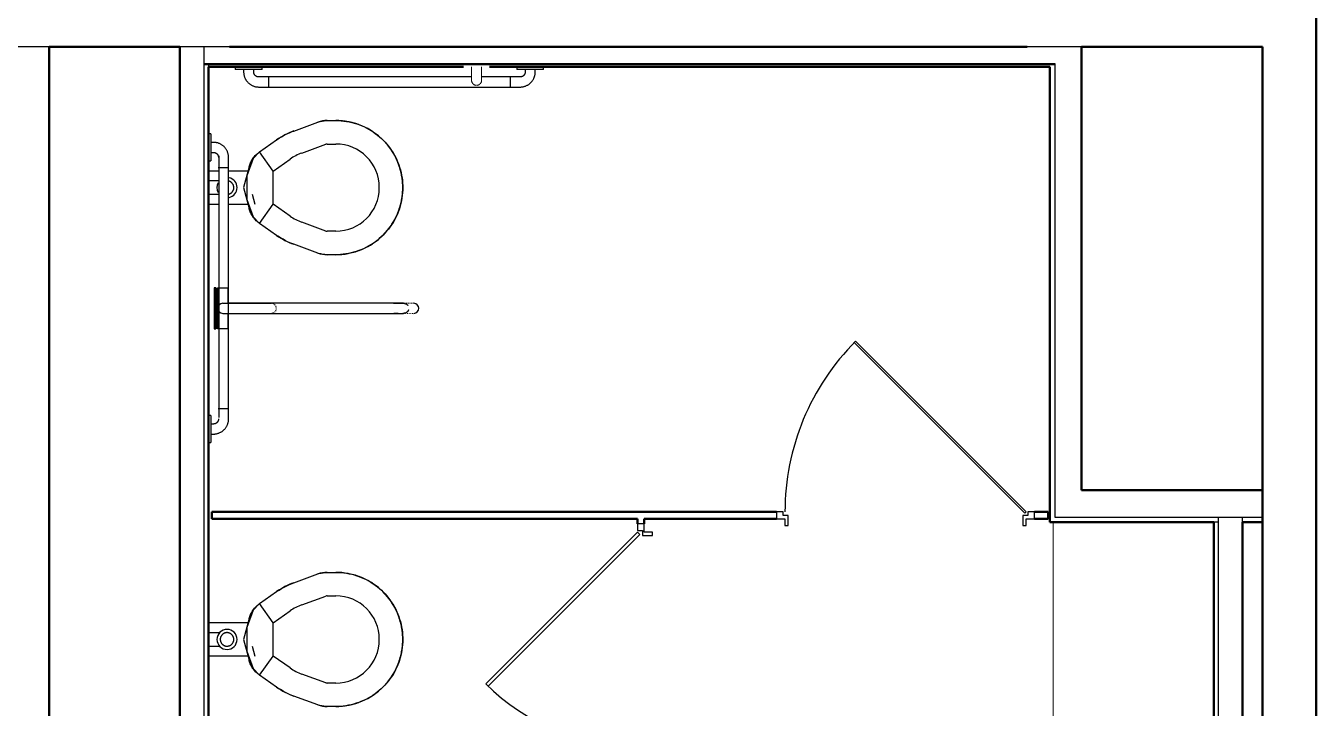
# Model space of a CAD drawing. Header units: inches. Extents: x -460 to 10305, y -938 to 5356.
# Drawn here: x 264.8 to 457.3, y 239.1 to 340.9 of the extents above; entities that cross this region are included whole.
import ezdxf

# ---------------------------------------------------------------- set-up
doc = ezdxf.new("R2010")
doc.units = ezdxf.units.IN
doc.header["$MEASUREMENT"] = 0
doc.linetypes.add('01-0263-G-DWG-BFP-ARCH$0$Dash', pattern=[0.25, 0.125, -0.125])
for name, color, linetype in [('01-0263-G-DWG-BFP-ARCH$0$SP-DOOR', 5, 'Continuous'), ('01-0263-G-DWG-BFP-ARCH$0$SP-FIXT', 35, 'Continuous'), ('01-0263-G-DWG-BFP-ARCH$0$SP-PARTITION', 225, 'Continuous'), ('01-0263-G-DWG-BFP-ARCH$0$SP-WALL', 7, 'Continuous')]:
    doc.layers.add(name, color=color, linetype=linetype)
doc.layers.add('01-0263-G-DWG-BFP-ARCH$0$SP-GUARDRAIL', color=160, linetype='Continuous', lineweight=9)

# ---------------------------------------------------------------- blocks, each defined once
blk = doc.blocks.new('01-0263-G-DWG-BFP-ARCH$0$Toilet-Commercial-Wall-3D - 19_ Seat Height-V98-GROUND FLOOR - PROPOSED')
at = {"layer": '01-0263-G-DWG-BFP-ARCH$0$SP-FIXT'}
for p, q in [((5.94, 19.83), (5.94, 21.12)), ((9.44, 19.83), (9.44, 21.12)), ((10.79, 16.04), (9.47, 19.66)), ((22.41, 19.66), (21.1, 16.04)), ((22.44, 21.12), (22.44, 19.83)), ((25.94, 21.12), (25.94, 19.83)), ((7.5, 14.85), (6.18, 18.46)), ((25.7, 18.46), (24.38, 14.85)), ((13.47, 11.77), (11.69, 14.31)), ((20.19, 14.31), (18.42, 11.77)), ((10.6, 9.76), (8.82, 12.3)), ((13.47, 11.77), (10.6, 9.76)), ((13.47, 11.77), (10.6, 9.76)), ((18.42, 11.77), (13.47, 11.77)), ((21.28, 9.76), (18.42, 11.77)), ((21.28, 9.76), (18.42, 11.77)), ((23.06, 12.3), (21.28, 9.76)), ((10.6, 9.76), (11.58, 8.78)), ((20.3, 8.78), (21.28, 9.76)), ((11.58, 8.78), (14.18, 7.84)), ((12.84, 8.2), (15.94, 7.36)), ((13.44, 2.12), (13.44, 8.11)), ((14.18, 7.84), (17.7, 7.84)), ((15.94, 7.36), (19.04, 8.2)), ((16.94, 8.67), (18.43, 9.07)), ((17.7, 7.84), (20.3, 8.78)), ((18.44, 8.11), (18.44, 2.12)), ((14.94, 3.85), (14.94, 2.12)), ((16.94, 2.12), (16.94, 3.85))]:
    blk.add_line(p, q, dxfattribs=at)
for points in [[(12.52, 30.52), (12.9, 30.65), (13.28, 30.77), (13.67, 30.86), (14.06, 30.95), (14.46, 31.01), (14.85, 31.07), (15.25, 31.1), (15.65, 31.12), (15.94, 31.12)], [(15.94, 31.12), (16.34, 31.12), (16.74, 31.09), (17.14, 31.05), (17.53, 31), (17.93, 30.93), (18.32, 30.84), (18.7, 30.74), (19.09, 30.62), (19.36, 30.52)], [(8.87, 28.2), (9.16, 28.47), (9.46, 28.74), (9.77, 28.99), (10.09, 29.23), (10.42, 29.46), (10.75, 29.67), (11.1, 29.87), (11.45, 30.06), (11.81, 30.23), (12.18, 30.39), (12.52, 30.52)], [(19.36, 30.52), (19.73, 30.38), (20.1, 30.22), (20.46, 30.04), (20.81, 29.86), (21.16, 29.66), (21.5, 29.44), (21.82, 29.21), (22.14, 28.97), (22.45, 28.71), (22.75, 28.45), (23.01, 28.2)], [(6.54, 24.55), (6.69, 24.92), (6.85, 25.29), (7.02, 25.65), (7.21, 26), (7.41, 26.34), (7.63, 26.68), (7.86, 27.01), (8.1, 27.33), (8.35, 27.64), (8.62, 27.93), (8.87, 28.2)], [(23.01, 28.2), (23.29, 27.91), (23.55, 27.61), (23.81, 27.3), (24.05, 26.98), (24.28, 26.65), (24.49, 26.31), (24.69, 25.97), (24.88, 25.61), (25.05, 25.25), (25.21, 24.88), (25.34, 24.55)], [(5.94, 21.12), (5.95, 21.52), (5.97, 21.92), (6.01, 22.32), (6.07, 22.72), (6.14, 23.11), (6.23, 23.5), (6.33, 23.89), (6.45, 24.27), (6.54, 24.55)], [(25.34, 24.55), (25.47, 24.17), (25.58, 23.78), (25.68, 23.4), (25.76, 23), (25.83, 22.61), (25.88, 22.21), (25.92, 21.82), (25.94, 21.42), (25.94, 21.12)], [(6.18, 18.46), (6.13, 18.61), (6.08, 18.77), (6.05, 18.92), (6.01, 19.08), (5.99, 19.24), (5.96, 19.39), (5.95, 19.55), (5.94, 19.71), (5.94, 19.83)], [(25.94, 19.83), (25.94, 19.67), (25.93, 19.51), (25.91, 19.35), (25.89, 19.19), (25.86, 19.04), (25.83, 18.88), (25.79, 18.72), (25.74, 18.57), (25.7, 18.46)], [(8.82, 12.3), (8.58, 12.67), (8.35, 13.04), (8.13, 13.42), (7.93, 13.82), (7.75, 14.22), (7.58, 14.62), (7.5, 14.85)], [(24.38, 14.85), (24.23, 14.44), (24.05, 14.03), (23.86, 13.64), (23.65, 13.25), (23.43, 12.87), (23.19, 12.5), (23.06, 12.3)], [(12.84, 8.2), (12.69, 8.24), (12.54, 8.29), (12.39, 8.35), (12.24, 8.41), (12.09, 8.48), (11.95, 8.55), (11.81, 8.63), (11.68, 8.72), (11.55, 8.81), (11.42, 8.9), (11.29, 9), (11.17, 9.11), (11.06, 9.22), (10.95, 9.34), (10.84, 9.45), (10.74, 9.58), (10.64, 9.71), (10.6, 9.76)], [(21.28, 9.76), (21.19, 9.64), (21.09, 9.51), (20.98, 9.39), (20.88, 9.27), (20.76, 9.16), (20.64, 9.05), (20.52, 8.95), (20.39, 8.85), (20.26, 8.76), (20.13, 8.67), (19.99, 8.59), (19.85, 8.51), (19.71, 8.44), (19.56, 8.37), (19.41, 8.32), (19.26, 8.26), (19.11, 8.21), (19.04, 8.2)], [(15.94, 5.91), (15.9, 5.91), (15.86, 5.91), (15.82, 5.9), (15.78, 5.9), (15.74, 5.89), (15.7, 5.88), (15.66, 5.87), (15.62, 5.86), (15.59, 5.85), (15.55, 5.83), (15.51, 5.81), (15.48, 5.8), (15.44, 5.78), (15.41, 5.76), (15.37, 5.73), (15.34, 5.71), (15.31, 5.69), (15.28, 5.66), (15.25, 5.63), (15.22, 5.6), (15.19, 5.58), (15.16, 5.54), (15.14, 5.51), (15.11, 5.48), (15.09, 5.45), (15.07, 5.41), (15.05, 5.38), (15.03, 5.34), (15.02, 5.3), (15, 5.27), (14.99, 5.23), (14.97, 5.19), (14.96, 5.15), (14.95, 5.11), (14.95, 5.07), (14.94, 5.03), (14.94, 4.99), (14.93, 4.95), (14.93, 4.91), (14.93, 4.87), (14.93, 4.83), (14.94, 4.79), (14.94, 4.75), (14.95, 4.71), (14.96, 4.67), (14.97, 4.63), (14.98, 4.6), (14.99, 4.56), (15.01, 4.52), (15.02, 4.48), (15.04, 4.45), (15.06, 4.41), (15.08, 4.38), (15.1, 4.34), (15.13, 4.31), (15.15, 4.28), (15.18, 4.25), (15.2, 4.22), (15.23, 4.19), (15.26, 4.16), (15.29, 4.13), (15.32, 4.11), (15.35, 4.08), (15.39, 4.06), (15.42, 4.04), (15.46, 4.02), (15.49, 4), (15.53, 3.98), (15.57, 3.97), (15.6, 3.95), (15.64, 3.94), (15.68, 3.93), (15.72, 3.92), (15.76, 3.91), (15.8, 3.9), (15.84, 3.9), (15.88, 3.9), (15.92, 3.89), (15.94, 3.89)], [(15.94, 3.89), (15.98, 3.89), (16.02, 3.9), (16.06, 3.9), (16.1, 3.91), (16.14, 3.91), (16.18, 3.92), (16.22, 3.93), (16.26, 3.94), (16.3, 3.96), (16.33, 3.97), (16.37, 3.99), (16.41, 4.01), (16.44, 4.03), (16.48, 4.05), (16.51, 4.07), (16.54, 4.09), (16.58, 4.12), (16.61, 4.14), (16.64, 4.17), (16.66, 4.2), (16.69, 4.23), (16.72, 4.26), (16.74, 4.29), (16.77, 4.32), (16.79, 4.36), (16.81, 4.39), (16.83, 4.43), (16.85, 4.46), (16.87, 4.5), (16.88, 4.54), (16.89, 4.57), (16.91, 4.61), (16.92, 4.65), (16.93, 4.69), (16.93, 4.73), (16.94, 4.77), (16.95, 4.81), (16.95, 4.85), (16.95, 4.89), (16.95, 4.93), (16.95, 4.97), (16.94, 5.01), (16.94, 5.05), (16.93, 5.09), (16.92, 5.13), (16.91, 5.17), (16.9, 5.21), (16.89, 5.25), (16.87, 5.28), (16.86, 5.32), (16.84, 5.36), (16.82, 5.39), (16.8, 5.43), (16.78, 5.46), (16.76, 5.5), (16.73, 5.53), (16.71, 5.56), (16.68, 5.59), (16.65, 5.62), (16.62, 5.65), (16.59, 5.67), (16.56, 5.7), (16.53, 5.72), (16.5, 5.74), (16.46, 5.77), (16.43, 5.79), (16.39, 5.8), (16.35, 5.82), (16.32, 5.84), (16.28, 5.85), (16.24, 5.87), (16.2, 5.88), (16.16, 5.89), (16.12, 5.89), (16.08, 5.9), (16.04, 5.91), (16, 5.91), (15.96, 5.91), (15.94, 5.91)]]:
    blk.add_lwpolyline(points, dxfattribs=at)
for centre, radius, start, end in [((15.94, 21.12), 10, 90, 180), ((15.94, 21.12), 10, 104.1644, 110), ((15.94, 21.12), 10, 90, 100.6696), ((15.94, 21.12), 10, 360, 90), ((15.94, 21.12), 10, 79.3304, 90), ((15.94, 21.12), 10, 70, 75.8356), ((15.94, 21.12), 10, 119.1638, 123.092), ((15.94, 21.12), 10, 110, 111.173), ((15.94, 21.12), 10, 68.827, 70), ((15.94, 21.12), 10, 56.908, 60.8362), ((15.94, 21.12), 6.5, 90, 180), ((15.94, 21.12), 6.5, 360, 90), ((15.94, 21.12), 10, 146.908, 150.8362), ((15.94, 21.12), 10, 29.1638, 33.092), ((15.94, 21.12), 10, 160, 165.8356), ((15.94, 21.12), 10, 158.827, 160), ((15.94, 21.12), 10, 20, 21.173), ((15.94, 21.12), 10, 14.1644, 20), ((15.94, 21.12), 10, 169.3304, 180), ((15.94, 21.12), 10, 360, 10.6696), ((9.94, 19.83), 4, 180, 200), ((9.94, 19.83), 0.5, 180, 200), ((21.94, 19.83), 0.5, 340, 0), ((21.94, 19.83), 4, 340, 0), ((17.83, 18.61), 7.5, 200, 215), ((14.05, 18.61), 7.5, 325, 340), ((17.83, 18.61), 11, 200, 215), ((14.05, 18.61), 11, 325, 340), ((13.88, 12.06), 4, 235, 255), ((18.01, 12.06), 4, 285, 305), ((15.94, 4.9), 1.5, 360, 180), ((15.94, 4.9), 1.5, 180, 360), ((15.94, 4.9), 1.01, 158.2994, 168.6458), ((15.94, 4.9), 1.01, 192.3552, 203.4362), ((15.94, 4.9), 1.01, 149.8368, 156.3247), ((15.94, 4.9), 1.01, 229.3574, 240.8463), ((15.94, 4.9), 1.01, 270, 280.9892), ((15.94, 4.9), 1.01, 336.5514, 347.6448), ((15.94, 4.9), 1.01, 11.1771, 17.1014)]:
    blk.add_arc(centre, radius, start, end, dxfattribs=at)
blk = doc.blocks.new('01-0263-G-DWG-BFP-ARCH$0$Toilet-Commercial-Wall-3D - 19_ Seat Height-V99-GROUND FLOOR - PROPOSED')
at = {"layer": '01-0263-G-DWG-BFP-ARCH$0$SP-FIXT'}
for p, q in [((5.94, 19.83), (5.94, 21.12)), ((9.44, 19.83), (9.44, 21.12)), ((10.79, 16.04), (9.47, 19.66)), ((22.41, 19.66), (21.1, 16.04)), ((22.44, 21.12), (22.44, 19.83)), ((25.94, 21.12), (25.94, 19.83)), ((7.5, 14.85), (6.18, 18.46)), ((25.7, 18.46), (24.38, 14.85)), ((13.47, 11.77), (11.69, 14.31)), ((20.19, 14.31), (18.42, 11.77)), ((10.6, 9.76), (8.82, 12.3)), ((13.47, 11.77), (10.6, 9.76)), ((13.47, 11.77), (10.6, 9.76)), ((18.42, 11.77), (13.47, 11.77)), ((21.28, 9.76), (18.42, 11.77)), ((21.28, 9.76), (18.42, 11.77)), ((23.06, 12.3), (21.28, 9.76)), ((10.6, 9.76), (11.58, 8.78)), ((20.3, 8.78), (21.28, 9.76)), ((11.58, 8.78), (14.18, 7.84)), ((12.84, 8.2), (15.94, 7.36)), ((13.44, 5.2), (13.44, 8.11)), ((14.18, 7.84), (17.7, 7.84)), ((15.94, 7.36), (19.04, 8.2)), ((16.94, 8.67), (18.43, 9.07)), ((17.7, 7.84), (20.3, 8.78)), ((18.44, 8.11), (18.44, 5.2)), ((13.44, 2.12), (13.44, 3.59)), ((14.94, 3.6), (14.94, 2.12)), ((16.94, 2.12), (16.94, 3.6)), ((18.44, 3.6), (18.44, 2.12))]:
    blk.add_line(p, q, dxfattribs=at)
for points in [[(12.52, 30.52), (12.9, 30.65), (13.28, 30.77), (13.67, 30.86), (14.06, 30.95), (14.46, 31.01), (14.85, 31.07), (15.25, 31.1), (15.65, 31.12), (15.94, 31.12)], [(15.94, 31.12), (16.34, 31.12), (16.74, 31.09), (17.14, 31.05), (17.53, 31), (17.93, 30.93), (18.32, 30.84), (18.7, 30.74), (19.09, 30.62), (19.36, 30.52)], [(8.87, 28.2), (9.16, 28.47), (9.46, 28.74), (9.77, 28.99), (10.09, 29.23), (10.42, 29.46), (10.75, 29.67), (11.1, 29.87), (11.45, 30.06), (11.81, 30.23), (12.18, 30.39), (12.52, 30.52)], [(19.36, 30.52), (19.73, 30.38), (20.1, 30.22), (20.46, 30.04), (20.81, 29.86), (21.16, 29.66), (21.5, 29.44), (21.82, 29.21), (22.14, 28.97), (22.45, 28.71), (22.75, 28.45), (23.01, 28.2)], [(6.54, 24.55), (6.69, 24.92), (6.85, 25.29), (7.02, 25.65), (7.21, 26), (7.41, 26.34), (7.63, 26.68), (7.86, 27.01), (8.1, 27.33), (8.35, 27.64), (8.62, 27.93), (8.87, 28.2)], [(23.01, 28.2), (23.29, 27.91), (23.55, 27.61), (23.81, 27.3), (24.05, 26.98), (24.28, 26.65), (24.49, 26.31), (24.69, 25.97), (24.88, 25.61), (25.05, 25.25), (25.21, 24.88), (25.34, 24.55)], [(5.94, 21.12), (5.95, 21.52), (5.97, 21.92), (6.01, 22.32), (6.07, 22.72), (6.14, 23.11), (6.23, 23.5), (6.33, 23.89), (6.45, 24.27), (6.54, 24.55)], [(25.34, 24.55), (25.47, 24.17), (25.58, 23.78), (25.68, 23.4), (25.76, 23), (25.83, 22.61), (25.88, 22.21), (25.92, 21.82), (25.94, 21.42), (25.94, 21.12)], [(6.18, 18.46), (6.13, 18.61), (6.08, 18.77), (6.05, 18.92), (6.01, 19.08), (5.99, 19.24), (5.96, 19.39), (5.95, 19.55), (5.94, 19.71), (5.94, 19.83)], [(25.94, 19.83), (25.94, 19.67), (25.93, 19.51), (25.91, 19.35), (25.89, 19.19), (25.86, 19.04), (25.83, 18.88), (25.79, 18.72), (25.74, 18.57), (25.7, 18.46)], [(8.82, 12.3), (8.58, 12.67), (8.35, 13.04), (8.13, 13.42), (7.93, 13.82), (7.75, 14.22), (7.58, 14.62), (7.5, 14.85)], [(24.38, 14.85), (24.23, 14.44), (24.05, 14.03), (23.86, 13.64), (23.65, 13.25), (23.43, 12.87), (23.19, 12.5), (23.06, 12.3)], [(12.84, 8.2), (12.69, 8.24), (12.54, 8.29), (12.39, 8.35), (12.24, 8.41), (12.09, 8.48), (11.95, 8.55), (11.81, 8.63), (11.68, 8.72), (11.55, 8.81), (11.42, 8.9), (11.29, 9), (11.17, 9.11), (11.06, 9.22), (10.95, 9.34), (10.84, 9.45), (10.74, 9.58), (10.64, 9.71), (10.6, 9.76)], [(21.28, 9.76), (21.19, 9.64), (21.09, 9.51), (20.98, 9.39), (20.88, 9.27), (20.76, 9.16), (20.64, 9.05), (20.52, 8.95), (20.39, 8.85), (20.26, 8.76), (20.13, 8.67), (19.99, 8.59), (19.85, 8.51), (19.71, 8.44), (19.56, 8.37), (19.41, 8.32), (19.26, 8.26), (19.11, 8.21), (19.04, 8.2)], [(15.94, 5.91), (15.9, 5.91), (15.86, 5.91), (15.82, 5.9), (15.78, 5.9), (15.74, 5.89), (15.7, 5.88), (15.66, 5.87), (15.62, 5.86), (15.59, 5.85), (15.55, 5.83), (15.51, 5.81), (15.48, 5.8), (15.44, 5.78), (15.41, 5.76), (15.37, 5.73), (15.34, 5.71), (15.31, 5.69), (15.28, 5.66), (15.25, 5.63), (15.22, 5.6), (15.19, 5.58), (15.16, 5.54), (15.14, 5.51), (15.11, 5.48), (15.09, 5.45), (15.07, 5.41), (15.05, 5.38), (15.03, 5.34), (15.02, 5.3), (15, 5.27), (14.99, 5.23), (14.97, 5.19), (14.96, 5.15)], [(16.91, 5.17), (16.9, 5.21), (16.89, 5.25), (16.87, 5.28), (16.86, 5.32), (16.84, 5.36), (16.82, 5.39), (16.8, 5.43), (16.78, 5.46), (16.76, 5.5), (16.73, 5.53), (16.71, 5.56), (16.68, 5.59), (16.65, 5.62), (16.62, 5.65), (16.59, 5.67), (16.56, 5.7), (16.53, 5.72), (16.5, 5.74), (16.46, 5.77), (16.43, 5.79), (16.39, 5.8), (16.35, 5.82), (16.32, 5.84), (16.28, 5.85), (16.24, 5.87), (16.2, 5.88), (16.16, 5.89), (16.12, 5.89), (16.08, 5.9), (16.04, 5.91), (16, 5.91), (15.96, 5.91), (15.94, 5.91)]]:
    blk.add_lwpolyline(points, dxfattribs=at)
for centre, radius, start, end in [((15.94, 21.12), 10, 90, 180), ((15.94, 21.12), 10, 104.1644, 110), ((15.94, 21.12), 10, 90, 100.6696), ((15.94, 21.12), 10, 360, 90), ((15.94, 21.12), 10, 79.3304, 90), ((15.94, 21.12), 10, 70, 75.8356), ((15.94, 21.12), 10, 119.1638, 123.092), ((15.94, 21.12), 10, 110, 111.173), ((15.94, 21.12), 10, 68.827, 70), ((15.94, 21.12), 10, 56.908, 60.8362), ((15.94, 21.12), 6.5, 90, 180), ((15.94, 21.12), 6.5, 360, 90), ((15.94, 21.12), 10, 146.908, 150.8362), ((15.94, 21.12), 10, 29.1638, 33.092), ((15.94, 21.12), 10, 160, 165.8356), ((15.94, 21.12), 10, 158.827, 160), ((15.94, 21.12), 10, 20, 21.173), ((15.94, 21.12), 10, 14.1644, 20), ((15.94, 21.12), 10, 169.3304, 180), ((15.94, 21.12), 10, 360, 10.6696), ((9.94, 19.83), 4, 180, 200), ((9.94, 19.83), 0.5, 180, 200), ((21.94, 19.83), 0.5, 340, 0), ((21.94, 19.83), 4, 340, 0), ((17.83, 18.61), 7.5, 200, 215), ((14.05, 18.61), 7.5, 325, 340), ((17.83, 18.61), 11, 200, 215), ((14.05, 18.61), 11, 325, 340), ((13.88, 12.06), 4, 235, 255), ((18.01, 12.06), 4, 285, 305), ((15.94, 4.9), 1.5, 11.8442, 168.1558), ((15.94, 4.9), 1.01, 158.2994, 162.8986), ((15.94, 4.9), 1.01, 149.8368, 156.3247), ((15.94, 4.9), 1.5, 241.1206, 298.6279)]:
    blk.add_arc(centre, radius, start, end, dxfattribs=at)
blk = doc.blocks.new('01-0263-G-DWG-BFP-ARCH', base_point=(1295.16, 1352.86))
at = {"layer": '01-0263-G-DWG-BFP-ARCH$0$SP-DOOR'}
for p, q in [((1683.26, 1643.25), (1683.45, 1643.44)), ((1708.72, 1617.8), (1683.26, 1643.25)), ((1708.91, 1617.99), (1683.45, 1643.44)), ((1672.66, 1617.99), (1671.66, 1617.99)), ((1671.66, 1617.99), (1671.66, 1616.99)), ((1672.66, 1617.47), (1672.66, 1617.99)), ((1673.41, 1617.47), (1672.66, 1617.47)), ((1673.41, 1615.97), (1673.41, 1617.47)), ((1709.16, 1617.47), (1708.4, 1617.47)), ((1708.4, 1617.47), (1708.4, 1615.97)), ((1708.91, 1617.99), (1708.72, 1617.8)), ((1710.16, 1617.99), (1709.16, 1617.99)), ((1709.16, 1617.99), (1709.16, 1617.47)), ((1710.16, 1616.99), (1710.16, 1617.99)), ((1651.91, 1616.24), (1650.91, 1616.24)), ((1650.91, 1616.24), (1650.91, 1615.24)), ((1650.91, 1615.24), (1651.66, 1615.24)), ((1651.66, 1615.24), (1651.66, 1614.48)), ((1651.91, 1614.99), (1651.91, 1616.24)), ((1671.66, 1616.99), (1672.91, 1616.99)), ((1672.91, 1616.99), (1672.91, 1615.97)), ((1672.91, 1615.97), (1673.41, 1615.97)), ((1708.4, 1615.97), (1708.91, 1615.97)), ((1708.91, 1615.97), (1708.91, 1616.99)), ((1708.91, 1616.99), (1710.16, 1616.99)), ((1650.91, 1614.99), (1628.28, 1592.36)), ((1651.26, 1614.63), (1628.63, 1592.01)), ((1650.91, 1614.99), (1651.26, 1614.63)), ((1651.66, 1614.48), (1653.16, 1614.48)), ((1653.16, 1614.99), (1651.91, 1614.99)), ((1653.16, 1614.48), (1653.16, 1614.99)), ((1628.63, 1592.01), (1628.28, 1592.36))]:
    blk.add_line(p, q, dxfattribs=at)
for centre, radius, start, end in [((1708.91, 1617.99), 36, 135, 180), ((1650.91, 1614.99), 32, 225, 270)]:
    blk.add_arc(centre, radius, start, end, dxfattribs=at)
at = {"layer": '01-0263-G-DWG-BFP-ARCH$0$SP-FIXT'}
for p, q in [((1590.91, 1684.36), (1590.91, 1683.99)), ((1592.91, 1683.99), (1590.91, 1683.99)), ((1592.16, 1683.99), (1592.16, 1683.61)), ((1594.91, 1683.99), (1592.91, 1683.99)), ((1593.66, 1683.61), (1593.66, 1683.99)), ((1626.16, 1682.86), (1594.41, 1682.86)), ((1594.91, 1683.99), (1594.91, 1684.36)), ((1595.91, 1681.35), (1595.91, 1682.91)), ((1633.41, 1682.86), (1627.64, 1682.86)), ((1631.91, 1682.91), (1631.91, 1681.35)), ((1632.91, 1684.36), (1632.91, 1683.99)), ((1634.91, 1683.99), (1632.91, 1683.99)), ((1634.16, 1683.99), (1634.16, 1683.61)), ((1636.91, 1683.99), (1634.91, 1683.99)), ((1635.66, 1683.61), (1635.66, 1683.99)), ((1636.91, 1683.99), (1636.91, 1684.36)), ((1594.41, 1681.36), (1633.41, 1681.36)), ((1587.28, 1674.36), (1586.91, 1674.36)), ((1587.28, 1674.36), (1587.28, 1672.36)), ((1587.66, 1673.11), (1587.28, 1673.11)), ((1587.28, 1672.36), (1587.28, 1670.36)), ((1587.28, 1671.61), (1587.66, 1671.61)), ((1588.51, 1632.08), (1588.51, 1671.08)), ((1586.91, 1670.36), (1587.28, 1670.36)), ((1588.38, 1669.36), (1589.94, 1669.36)), ((1589.91, 1631.86), (1589.91, 1670.86)), ((1587.78, 1651.42), (1588.03, 1651.42)), ((1588.03, 1651.42), (1587.78, 1651.42)), ((1587.78, 1651.42), (1587.78, 1645.3)), ((1588.03, 1651.42), (1588.03, 1645.3)), ((1588.03, 1645.3), (1588.03, 1651.42)), ((1588.28, 1645.3), (1588.28, 1651.42)), ((1588.28, 1651.42), (1589.78, 1651.42)), ((1588.28, 1651.42), (1588.28, 1645.3)), ((1588.28, 1651.42), (1588.37, 1651.42)), ((1589.78, 1651.42), (1589.78, 1649.11)), ((1588.28, 1648.36), (1588.28, 1649.11)), ((1589.03, 1649.11), (1596.28, 1649.11)), ((1614.53, 1649.11), (1589.91, 1649.11)), ((1589.03, 1647.61), (1596.28, 1647.61)), ((1589.78, 1647.61), (1589.78, 1645.3)), ((1589.91, 1647.61), (1614.53, 1647.61)), ((1588.03, 1645.3), (1587.78, 1645.3)), ((1587.78, 1645.3), (1588.03, 1645.3)), ((1589.78, 1645.3), (1588.28, 1645.3)), ((1588.37, 1645.3), (1588.28, 1645.3)), ((1589.94, 1633.36), (1588.38, 1633.36)), ((1587.28, 1632.36), (1586.91, 1632.36)), ((1587.28, 1632.36), (1587.28, 1630.36)), ((1587.66, 1631.11), (1587.28, 1631.11)), ((1587.28, 1630.36), (1587.28, 1628.36)), ((1587.28, 1629.61), (1587.66, 1629.61)), ((1586.91, 1628.36), (1587.28, 1628.36))]:
    blk.add_line(p, q, dxfattribs=at)
at = {"layer": '01-0263-G-DWG-BFP-ARCH$0$SP-FIXT', "lineweight": 9}
for p, q in [((1626.16, 1684.36), (1626.16, 1683.61)), ((1626.16, 1684.36), (1626.16, 1683.61)), ((1627.66, 1683.61), (1627.66, 1684.36)), ((1627.66, 1683.61), (1627.66, 1684.36))]:
    blk.add_line(p, q, dxfattribs=at)
at = {"layer": '01-0263-G-DWG-BFP-ARCH$0$SP-FIXT', "linetype": '01-0263-G-DWG-BFP-ARCH$0$Dash', "lineweight": 9}
for p, q in [((1617.53, 1649.11), (1589.78, 1649.11)), ((1589.78, 1647.61), (1617.53, 1647.61))]:
    blk.add_line(p, q, dxfattribs=at)
at = {"layer": '01-0263-G-DWG-BFP-ARCH$0$SP-FIXT', "lineweight": 20}
blk.add_line((1712.91, 1507.36), (1712.91, 1616.49), dxfattribs=at)
at = {"layer": '01-0263-G-DWG-BFP-ARCH$0$SP-FIXT'}
for points in [[(1592.16, 1683.61), (1592.16, 1683.52), (1592.17, 1683.43), (1592.17, 1683.34), (1592.19, 1683.25), (1592.2, 1683.17), (1592.22, 1683.08), (1592.25, 1682.99), (1592.27, 1682.9), (1592.3, 1682.82), (1592.34, 1682.74), (1592.37, 1682.65), (1592.41, 1682.57), (1592.46, 1682.49), (1592.5, 1682.42), (1592.55, 1682.34), (1592.6, 1682.27), (1592.66, 1682.2), (1592.72, 1682.13), (1592.78, 1682.06), (1592.84, 1682), (1592.91, 1681.94), (1592.97, 1681.88), (1593.04, 1681.82), (1593.12, 1681.77), (1593.19, 1681.72), (1593.27, 1681.67), (1593.35, 1681.63), (1593.43, 1681.59), (1593.51, 1681.55), (1593.59, 1681.52), (1593.68, 1681.48), (1593.76, 1681.46), (1593.85, 1681.43), (1593.94, 1681.41), (1594.03, 1681.4), (1594.11, 1681.38), (1594.2, 1681.37), (1594.29, 1681.37), (1594.38, 1681.36), (1594.41, 1681.36)], [(1594.41, 1682.86), (1594.38, 1682.86), (1594.35, 1682.86), (1594.32, 1682.87), (1594.29, 1682.87), (1594.26, 1682.88), (1594.23, 1682.88), (1594.2, 1682.89), (1594.17, 1682.9), (1594.14, 1682.91), (1594.12, 1682.92), (1594.09, 1682.93), (1594.06, 1682.95), (1594.04, 1682.96), (1594.01, 1682.98), (1593.98, 1682.99), (1593.96, 1683.01), (1593.94, 1683.03), (1593.91, 1683.05), (1593.89, 1683.07), (1593.87, 1683.09), (1593.85, 1683.11), (1593.83, 1683.13), (1593.81, 1683.16), (1593.79, 1683.18), (1593.78, 1683.21), (1593.76, 1683.23), (1593.75, 1683.26), (1593.73, 1683.29), (1593.72, 1683.31), (1593.71, 1683.34), (1593.7, 1683.37), (1593.69, 1683.4), (1593.68, 1683.43), (1593.67, 1683.46), (1593.67, 1683.48), (1593.66, 1683.51), (1593.66, 1683.54), (1593.66, 1683.57), (1593.66, 1683.6), (1593.66, 1683.61)], [(1633.41, 1681.36), (1633.5, 1681.36), (1633.59, 1681.37), (1633.68, 1681.38), (1633.77, 1681.39), (1633.85, 1681.41), (1633.94, 1681.43), (1634.03, 1681.45), (1634.12, 1681.48), (1634.2, 1681.51), (1634.28, 1681.54), (1634.37, 1681.58), (1634.45, 1681.62), (1634.53, 1681.66), (1634.6, 1681.71), (1634.68, 1681.76), (1634.75, 1681.81), (1634.82, 1681.86), (1634.89, 1681.92), (1634.96, 1681.98), (1635.02, 1682.04), (1635.08, 1682.11), (1635.14, 1682.18), (1635.2, 1682.25), (1635.25, 1682.32), (1635.3, 1682.4), (1635.35, 1682.47), (1635.39, 1682.55), (1635.43, 1682.63), (1635.47, 1682.71), (1635.5, 1682.8), (1635.54, 1682.88), (1635.56, 1682.97), (1635.59, 1683.05), (1635.61, 1683.14), (1635.63, 1683.23), (1635.64, 1683.32), (1635.65, 1683.41), (1635.65, 1683.5), (1635.66, 1683.59), (1635.66, 1683.61)], [(1634.16, 1683.61), (1634.16, 1683.58), (1634.16, 1683.55), (1634.15, 1683.52), (1634.15, 1683.49), (1634.14, 1683.46), (1634.14, 1683.43), (1634.13, 1683.41), (1634.12, 1683.38), (1634.11, 1683.35), (1634.1, 1683.32), (1634.09, 1683.29), (1634.07, 1683.27), (1634.06, 1683.24), (1634.04, 1683.21), (1634.03, 1683.19), (1634.01, 1683.16), (1633.99, 1683.14), (1633.97, 1683.12), (1633.95, 1683.1), (1633.93, 1683.07), (1633.91, 1683.05), (1633.89, 1683.03), (1633.86, 1683.02), (1633.84, 1683), (1633.81, 1682.98), (1633.79, 1682.97), (1633.76, 1682.95), (1633.73, 1682.94), (1633.71, 1682.92), (1633.68, 1682.91), (1633.65, 1682.9), (1633.62, 1682.89), (1633.59, 1682.89), (1633.56, 1682.88), (1633.54, 1682.87), (1633.51, 1682.87), (1633.48, 1682.87), (1633.45, 1682.86), (1633.42, 1682.86), (1633.41, 1682.86)], [(1589.91, 1670.86), (1589.91, 1670.95), (1589.9, 1671.04), (1589.89, 1671.13), (1589.88, 1671.22), (1589.86, 1671.31), (1589.84, 1671.4), (1589.82, 1671.48), (1589.79, 1671.57), (1589.76, 1671.66), (1589.73, 1671.74), (1589.69, 1671.82), (1589.65, 1671.9), (1589.61, 1671.98), (1589.56, 1672.06), (1589.51, 1672.13), (1589.46, 1672.21), (1589.41, 1672.28), (1589.35, 1672.35), (1589.29, 1672.41), (1589.23, 1672.48), (1589.16, 1672.54), (1589.09, 1672.6), (1589.02, 1672.65), (1588.95, 1672.71), (1588.87, 1672.76), (1588.8, 1672.8), (1588.72, 1672.85), (1588.64, 1672.89), (1588.56, 1672.93), (1588.47, 1672.96), (1588.39, 1672.99), (1588.3, 1673.02), (1588.22, 1673.04), (1588.13, 1673.06), (1588.04, 1673.08), (1587.95, 1673.09), (1587.86, 1673.1), (1587.77, 1673.11), (1587.68, 1673.11), (1587.66, 1673.11)], [(1587.66, 1671.61), (1587.69, 1671.61), (1587.72, 1671.61), (1587.75, 1671.61), (1587.78, 1671.6), (1587.81, 1671.6), (1587.84, 1671.59), (1587.87, 1671.58), (1587.89, 1671.57), (1587.92, 1671.56), (1587.95, 1671.55), (1587.98, 1671.54), (1588, 1671.53), (1588.03, 1671.51), (1588.06, 1671.5), (1588.08, 1671.48), (1588.11, 1671.46), (1588.13, 1671.45), (1588.15, 1671.43), (1588.17, 1671.41), (1588.2, 1671.38), (1588.22, 1671.36), (1588.24, 1671.34), (1588.25, 1671.32), (1588.27, 1671.29), (1588.29, 1671.27), (1588.3, 1671.24), (1588.32, 1671.22), (1588.33, 1671.19), (1588.35, 1671.16), (1588.36, 1671.13), (1588.37, 1671.11), (1588.38, 1671.08), (1588.38, 1671.05), (1588.39, 1671.02), (1588.4, 1670.99), (1588.4, 1670.96), (1588.4, 1670.93), (1588.41, 1670.9), (1588.41, 1670.87), (1588.41, 1670.86)], [(1616.03, 1649.11), (1616.03, 1649.11), (1616.03, 1649.11), (1616.02, 1649.11), (1616.01, 1649.11), (1616, 1649.11), (1615.99, 1649.11), (1615.97, 1649.11), (1615.96, 1649.11), (1615.94, 1649.11), (1615.91, 1649.11), (1615.89, 1649.11), (1615.86, 1649.11), (1615.83, 1649.11), (1615.8, 1649.11), (1615.77, 1649.11), (1615.74, 1649.11), (1615.7, 1649.11), (1615.66, 1649.11), (1615.62, 1649.11), (1615.58, 1649.11), (1615.53, 1649.11), (1615.49, 1649.11), (1615.44, 1649.11), (1615.39, 1649.11), (1615.34, 1649.11), (1615.29, 1649.11), (1615.24, 1649.11), (1615.19, 1649.11), (1615.13, 1649.11), (1615.08, 1649.11), (1615.02, 1649.11), (1614.96, 1649.11), (1614.91, 1649.11), (1614.85, 1649.11), (1614.79, 1649.11), (1614.73, 1649.11), (1614.67, 1649.11), (1614.61, 1649.11), (1614.55, 1649.11), (1614.53, 1649.11)], [(1614.53, 1649.11), (1614.59, 1649.11), (1614.65, 1649.11), (1614.71, 1649.11), (1614.77, 1649.11), (1614.83, 1649.11), (1614.89, 1649.11), (1614.95, 1649.11), (1615, 1649.11), (1615.06, 1649.11), (1615.12, 1649.11), (1615.17, 1649.11), (1615.23, 1649.11), (1615.28, 1649.11), (1615.33, 1649.11), (1615.38, 1649.11), (1615.43, 1649.11), (1615.48, 1649.11), (1615.52, 1649.11), (1615.57, 1649.11), (1615.61, 1649.11), (1615.65, 1649.11), (1615.69, 1649.11), (1615.73, 1649.11), (1615.76, 1649.11), (1615.8, 1649.11), (1615.83, 1649.11), (1615.86, 1649.11), (1615.88, 1649.11), (1615.91, 1649.11), (1615.93, 1649.11), (1615.95, 1649.11), (1615.97, 1649.11), (1615.99, 1649.11), (1616, 1649.11), (1616.01, 1649.11), (1616.02, 1649.11), (1616.03, 1649.11), (1616.03, 1649.11), (1616.03, 1649.11)], [(1616.03, 1649.11), (1616.06, 1649.11), (1616.09, 1649.11), (1616.12, 1649.11), (1616.15, 1649.1), (1616.18, 1649.1), (1616.21, 1649.09), (1616.24, 1649.08), (1616.27, 1649.07), (1616.3, 1649.06), (1616.32, 1649.05), (1616.35, 1649.04), (1616.38, 1649.03), (1616.41, 1649.01), (1616.43, 1649), (1616.46, 1648.98), (1616.48, 1648.96), (1616.5, 1648.95), (1616.53, 1648.93)], [(1616.74, 1648.13), (1616.73, 1648.1), (1616.72, 1648.07), (1616.71, 1648.04), (1616.7, 1648.02), (1616.68, 1647.99), (1616.67, 1647.96), (1616.65, 1647.94), (1616.63, 1647.91), (1616.62, 1647.89), (1616.6, 1647.87), (1616.58, 1647.85), (1616.56, 1647.82), (1616.53, 1647.8), (1616.51, 1647.78), (1616.49, 1647.77), (1616.46, 1647.75), (1616.44, 1647.73), (1616.41, 1647.72), (1616.39, 1647.7), (1616.36, 1647.69), (1616.33, 1647.67), (1616.3, 1647.66), (1616.28, 1647.65), (1616.25, 1647.64), (1616.22, 1647.64), (1616.19, 1647.63), (1616.16, 1647.62), (1616.13, 1647.62), (1616.1, 1647.62), (1616.07, 1647.61), (1616.04, 1647.61), (1616.03, 1647.61)], [(1616.59, 1648.86), (1616.61, 1648.84), (1616.63, 1648.82), (1616.65, 1648.79)], [(1614.53, 1647.61), (1614.59, 1647.61), (1614.65, 1647.61), (1614.71, 1647.61), (1614.77, 1647.61), (1614.83, 1647.61), (1614.89, 1647.61), (1614.95, 1647.61), (1615, 1647.61), (1615.06, 1647.61), (1615.12, 1647.61), (1615.17, 1647.61), (1615.23, 1647.61), (1615.28, 1647.61), (1615.33, 1647.61), (1615.38, 1647.61), (1615.43, 1647.61), (1615.48, 1647.61), (1615.52, 1647.61), (1615.57, 1647.61), (1615.61, 1647.61), (1615.65, 1647.61), (1615.69, 1647.61), (1615.73, 1647.61), (1615.76, 1647.61), (1615.8, 1647.61), (1615.83, 1647.61), (1615.86, 1647.61), (1615.88, 1647.61), (1615.91, 1647.61), (1615.93, 1647.61), (1615.95, 1647.61), (1615.97, 1647.61), (1615.99, 1647.61), (1616, 1647.61), (1616.01, 1647.61), (1616.02, 1647.61), (1616.03, 1647.61), (1616.03, 1647.61), (1616.03, 1647.61)], [(1615.19, 1647.61), (1615.13, 1647.61), (1615.08, 1647.61), (1615.02, 1647.61), (1614.96, 1647.61), (1614.91, 1647.61), (1614.85, 1647.61), (1614.79, 1647.61), (1614.73, 1647.61), (1614.67, 1647.61), (1614.61, 1647.61), (1614.55, 1647.61)], [(1616.03, 1647.61), (1616.03, 1647.61), (1616.03, 1647.61), (1616.02, 1647.61), (1616.01, 1647.61), (1616, 1647.61), (1615.99, 1647.61), (1615.97, 1647.61), (1615.96, 1647.61), (1615.94, 1647.61), (1615.91, 1647.61)], [(1587.66, 1629.61), (1587.75, 1629.61), (1587.84, 1629.62), (1587.93, 1629.63), (1588.02, 1629.64), (1588.1, 1629.66), (1588.19, 1629.68), (1588.28, 1629.7), (1588.37, 1629.73), (1588.45, 1629.76), (1588.53, 1629.79), (1588.62, 1629.83), (1588.7, 1629.87), (1588.78, 1629.91), (1588.85, 1629.96), (1588.93, 1630.01), (1589, 1630.06), (1589.07, 1630.11), (1589.14, 1630.17), (1589.21, 1630.23), (1589.27, 1630.29), (1589.33, 1630.36), (1589.39, 1630.43), (1589.45, 1630.5), (1589.5, 1630.57), (1589.55, 1630.65), (1589.6, 1630.72), (1589.64, 1630.8), (1589.68, 1630.88), (1589.72, 1630.96), (1589.75, 1631.05), (1589.79, 1631.13), (1589.81, 1631.22), (1589.84, 1631.3), (1589.86, 1631.39), (1589.88, 1631.48), (1589.89, 1631.57), (1589.9, 1631.66), (1589.9, 1631.75), (1589.91, 1631.84), (1589.91, 1631.86)], [(1588.41, 1631.86), (1588.41, 1631.83), (1588.41, 1631.8), (1588.4, 1631.77), (1588.4, 1631.74), (1588.39, 1631.71), (1588.39, 1631.68), (1588.38, 1631.66), (1588.37, 1631.63), (1588.36, 1631.6), (1588.35, 1631.57), (1588.34, 1631.54), (1588.32, 1631.52), (1588.31, 1631.49), (1588.29, 1631.46), (1588.28, 1631.44), (1588.26, 1631.41), (1588.24, 1631.39), (1588.22, 1631.37), (1588.2, 1631.35), (1588.18, 1631.32), (1588.16, 1631.3), (1588.14, 1631.28), (1588.11, 1631.27), (1588.09, 1631.25), (1588.06, 1631.23), (1588.04, 1631.22), (1588.01, 1631.2), (1587.98, 1631.19), (1587.96, 1631.17), (1587.93, 1631.16), (1587.9, 1631.15), (1587.87, 1631.14), (1587.84, 1631.14), (1587.81, 1631.13), (1587.79, 1631.12), (1587.76, 1631.12), (1587.73, 1631.12), (1587.7, 1631.11), (1587.67, 1631.11), (1587.66, 1631.11)]]:
    blk.add_lwpolyline(points, dxfattribs=at)
at = {"layer": '01-0263-G-DWG-BFP-ARCH$0$SP-FIXT', "lineweight": 9}
for points in [[(1626.16, 1683.61), (1626.16, 1683.56), (1626.16, 1683.51), (1626.16, 1683.46), (1626.16, 1683.41), (1626.16, 1683.36), (1626.16, 1683.32), (1626.16, 1683.27), (1626.16, 1683.22), (1626.16, 1683.17), (1626.16, 1683.13), (1626.16, 1683.08), (1626.16, 1683.04), (1626.16, 1682.99), (1626.16, 1682.95), (1626.16, 1682.91), (1626.16, 1682.87), (1626.16, 1682.83), (1626.16, 1682.79), (1626.16, 1682.75), (1626.16, 1682.72), (1626.16, 1682.68), (1626.16, 1682.65), (1626.16, 1682.62), (1626.16, 1682.59), (1626.16, 1682.56), (1626.16, 1682.53), (1626.16, 1682.51), (1626.16, 1682.49), (1626.16, 1682.47), (1626.16, 1682.45), (1626.16, 1682.43), (1626.16, 1682.41), (1626.16, 1682.4), (1626.16, 1682.39), (1626.16, 1682.38), (1626.16, 1682.37), (1626.16, 1682.37), (1626.16, 1682.36), (1626.16, 1682.36)], [(1626.16, 1683.02), (1626.16, 1683.07), (1626.16, 1683.11), (1626.16, 1683.16), (1626.16, 1683.21), (1626.16, 1683.25), (1626.16, 1683.3), (1626.16, 1683.35), (1626.16, 1683.4), (1626.16, 1683.45), (1626.16, 1683.5), (1626.16, 1683.55), (1626.16, 1683.6), (1626.16, 1683.61)], [(1626.16, 1682.36), (1626.16, 1682.36), (1626.16, 1682.37), (1626.16, 1682.37), (1626.16, 1682.38), (1626.16, 1682.39), (1626.16, 1682.4), (1626.16, 1682.41), (1626.16, 1682.43), (1626.16, 1682.44), (1626.16, 1682.46), (1626.16, 1682.48), (1626.16, 1682.5), (1626.16, 1682.53), (1626.16, 1682.55), (1626.16, 1682.58), (1626.16, 1682.61), (1626.16, 1682.64), (1626.16, 1682.67)], [(1627.66, 1682.36), (1627.66, 1682.36), (1627.66, 1682.37), (1627.66, 1682.37), (1627.66, 1682.38), (1627.66, 1682.39), (1627.66, 1682.4), (1627.66, 1682.41), (1627.66, 1682.43), (1627.66, 1682.44), (1627.66, 1682.46), (1627.66, 1682.48), (1627.66, 1682.5), (1627.66, 1682.53), (1627.66, 1682.55), (1627.66, 1682.58), (1627.66, 1682.61), (1627.66, 1682.64), (1627.66, 1682.67), (1627.66, 1682.71), (1627.66, 1682.74), (1627.66, 1682.78), (1627.66, 1682.82), (1627.66, 1682.86), (1627.66, 1682.9), (1627.66, 1682.94), (1627.66, 1682.98), (1627.66, 1683.02), (1627.66, 1683.07), (1627.66, 1683.11), (1627.66, 1683.16), (1627.66, 1683.21), (1627.66, 1683.25), (1627.66, 1683.3), (1627.66, 1683.35), (1627.66, 1683.4), (1627.66, 1683.45), (1627.66, 1683.5), (1627.66, 1683.55), (1627.66, 1683.6), (1627.66, 1683.61)], [(1627.66, 1683.61), (1627.66, 1683.56), (1627.66, 1683.51), (1627.66, 1683.46), (1627.66, 1683.41), (1627.66, 1683.36), (1627.66, 1683.32), (1627.66, 1683.27), (1627.66, 1683.22), (1627.66, 1683.17), (1627.66, 1683.13), (1627.66, 1683.08), (1627.66, 1683.04), (1627.66, 1682.99), (1627.66, 1682.95), (1627.66, 1682.91), (1627.66, 1682.87), (1627.66, 1682.83), (1627.66, 1682.79), (1627.66, 1682.75), (1627.66, 1682.72), (1627.66, 1682.68)], [(1626.85, 1681.61), (1626.82, 1681.62), (1626.79, 1681.62), (1626.76, 1681.63), (1626.73, 1681.63), (1626.7, 1681.64), (1626.67, 1681.65), (1626.64, 1681.66), (1626.62, 1681.67), (1626.59, 1681.68), (1626.56, 1681.7), (1626.54, 1681.71), (1626.51, 1681.73), (1626.48, 1681.74), (1626.46, 1681.76), (1626.44, 1681.78), (1626.41, 1681.8), (1626.39, 1681.82), (1626.37, 1681.84), (1626.35, 1681.86), (1626.33, 1681.88), (1626.31, 1681.91), (1626.29, 1681.93), (1626.28, 1681.96), (1626.26, 1681.98), (1626.25, 1682.01), (1626.23, 1682.04), (1626.22, 1682.06), (1626.21, 1682.09), (1626.2, 1682.12), (1626.19, 1682.15), (1626.18, 1682.18), (1626.17, 1682.21), (1626.17, 1682.23), (1626.16, 1682.26), (1626.16, 1682.29), (1626.16, 1682.32), (1626.16, 1682.35), (1626.16, 1682.36)], [(1627.41, 1681.8), (1627.39, 1681.78), (1627.36, 1681.77), (1627.34, 1681.75), (1627.31, 1681.73), (1627.29, 1681.72), (1627.26, 1681.7), (1627.23, 1681.69), (1627.21, 1681.67), (1627.18, 1681.66), (1627.15, 1681.65), (1627.12, 1681.64), (1627.09, 1681.64), (1627.06, 1681.63), (1627.04, 1681.62), (1627.01, 1681.62), (1626.98, 1681.62), (1626.95, 1681.61)], [(1627.66, 1682.36), (1627.66, 1682.33), (1627.66, 1682.3), (1627.65, 1682.27), (1627.65, 1682.24), (1627.64, 1682.21), (1627.64, 1682.18), (1627.63, 1682.16), (1627.62, 1682.13), (1627.61, 1682.1), (1627.6, 1682.07), (1627.59, 1682.04), (1627.57, 1682.02), (1627.56, 1681.99), (1627.54, 1681.96), (1627.53, 1681.94), (1627.51, 1681.91), (1627.49, 1681.89), (1627.47, 1681.87), (1627.45, 1681.85), (1627.43, 1681.82)], [(1627.66, 1682.37), (1627.66, 1682.37), (1627.66, 1682.36), (1627.66, 1682.36)]]:
    blk.add_lwpolyline(points, dxfattribs=at)
at = {"layer": '01-0263-G-DWG-BFP-ARCH$0$SP-FIXT'}
for centre, start, end in [((1589.03, 1648.36), 90, 180), ((1589.03, 1648.36), 180, 270), ((1617.53, 1648.36), 0, 90), ((1617.53, 1648.36), 270, 0)]:
    blk.add_arc(centre, 0.75, start, end, dxfattribs=at)
at = {"layer": '01-0263-G-DWG-BFP-ARCH$0$SP-FIXT', "linetype": '01-0263-G-DWG-BFP-ARCH$0$Dash', "lineweight": 9}
for start, end in [(0, 90), (270, 0)]:
    blk.add_arc((1596.28, 1648.36), 0.75, start, end, dxfattribs=at)
at = {"layer": '01-0263-G-DWG-BFP-ARCH$0$SP-GUARDRAIL'}
for p, q in [((1626.16, 1682.91), (1595.91, 1682.91)), ((1631.91, 1682.91), (1627.64, 1682.91)), ((1595.91, 1681.35), (1631.91, 1681.35))]:
    blk.add_line(p, q, dxfattribs=at)
at = {"layer": '01-0263-G-DWG-BFP-ARCH$0$SP-PARTITION', "lineweight": 50}
for p, q in [((1671.66, 1617.99), (1587.41, 1617.99)), ((1587.41, 1617.99), (1587.41, 1616.99)), ((1587.41, 1616.99), (1650.91, 1616.99)), ((1650.91, 1616.99), (1650.91, 1616.24)), ((1651.91, 1616.24), (1651.91, 1616.99)), ((1651.91, 1616.99), (1671.66, 1616.99))]:
    blk.add_line(p, q, dxfattribs=at)
at = {"layer": '01-0263-G-DWG-BFP-ARCH$0$SP-WALL', "lineweight": 50}
for p, q in [((1752.16, 2043.98), (1752.16, 1429.11)), ((1563.16, 1687.36), (1582.66, 1687.36)), ((1563.16, 1507.24), (1563.16, 1687.36)), ((1582.66, 1687.36), (1582.66, 1507.24)), ((1590.03, 1687.36), (1709.04, 1687.36)), ((1717.16, 1687.36), (1744.16, 1687.36)), ((1717.16, 1621.24), (1717.16, 1687.36)), ((1744.16, 1687.36), (1744.16, 1582.86)), ((1586.91, 1507.24), (1586.91, 1684.36)), ((1586.91, 1684.36), (1624.96, 1684.36)), ((1628.86, 1684.36), (1712.41, 1684.36)), ((1712.41, 1684.36), (1712.41, 1616.49)), ((1744.16, 1621.24), (1717.16, 1621.24)), ((1712.16, 1617.99), (1710.16, 1617.99)), ((1712.16, 1616.99), (1712.16, 1617.99)), ((1710.16, 1616.99), (1712.16, 1616.99)), ((1712.41, 1616.49), (1736.91, 1616.49)), ((1736.91, 1616.49), (1736.91, 1507.36)), ((1741.16, 1582.86), (1741.16, 1616.49)), ((1741.16, 1616.49), (1744.16, 1616.49))]:
    blk.add_line(p, q, dxfattribs=at)
at = {"layer": '01-0263-G-DWG-BFP-ARCH$0$SP-WALL'}
for p, q in [((1563.16, 1687.36), (1555.79, 1687.36)), ((1590.03, 1687.36), (1582.66, 1687.36)), ((1586.28, 1506.49), (1586.28, 1687.36)), ((1717.16, 1687.36), (1709.04, 1687.36)), ((1586.28, 1684.86), (1713.16, 1684.86)), ((1586.28, 1684.74), (1713.16, 1684.74)), ((1586.91, 1684.74), (1586.91, 1684.36)), ((1713.16, 1684.86), (1713.16, 1617.24)), ((1713.16, 1617.24), (1744.16, 1617.24)), ((1737.53, 1617.24), (1737.53, 1429.11)), ((1741.16, 1616.49), (1741.16, 1617.24)), ((1737.53, 1616.49), (1736.91, 1616.49))]:
    blk.add_line(p, q, dxfattribs=at)
at = {"layer": '01-0263-G-DWG-BFP-ARCH$0$SP-FIXT', "rotation": 269.9999999999999}
for name, p in [('01-0263-G-DWG-BFP-ARCH$0$Toilet-Commercial-Wall-3D - 19_ Seat Height-V99-GROUND FLOOR - PROPOSED', (1584.78, 1682.3)), ('01-0263-G-DWG-BFP-ARCH$0$Toilet-Commercial-Wall-3D - 19_ Seat Height-V98-GROUND FLOOR - PROPOSED', (1584.78, 1614.93))]:
    blk.add_blockref(name, p, dxfattribs=at)

msp = doc.modelspace()

# ---------------------------------------------------------------- block references
msp.add_blockref('01-0263-G-DWG-BFP-ARCH', (0.26, 3.26))

doc.saveas('drawing.dxf')
